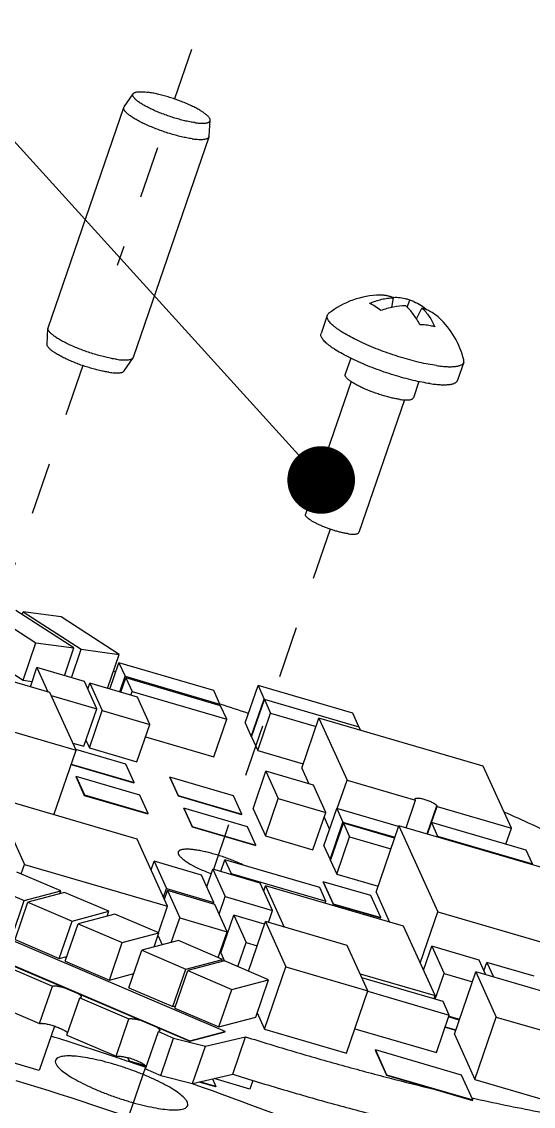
# Model space of a CAD drawing. Header units: millimetres. Extents: x 0 to 420, y 0 to 297.
# Drawn here: x 88.06 to 110.75, y 98.46 to 146.55 of the extents above; entities that cross this region are included whole.
import ezdxf

# ---------------------------------------------------------------- set-up
doc = ezdxf.new("R2010")
doc.units = ezdxf.units.MM
doc.header["$LTSCALE"] = 23.1
doc.linetypes.add('DASHED', pattern=[0.2, 0.1, -0.1])
doc.layers.get('0').update_dxf_attribs({"linetype": 'CONTINUOUS'})
doc.layers.add('3_ALL_AXES', color=7, linetype='CONTINUOUS')
doc.layers.add('7_ALL_FEATURES', color=7, linetype='CONTINUOUS')
doc.styles.get("Standard").update_dxf_attribs({"font": 'txt', "width": 0.8})
doc.dimstyles.get("Standard").update_dxf_attribs({"dimtxt": 3, "dimasz": 3, "dimexe": 2, "dimexo": 2, "dimtad": 1, "dimdsep": 46, "dimtxsty": 'STANDARD', "dimblk": '_FILLED', "dimblk1": '_FILLED', "dimblk2": '_FILLED', "dimcen": 0.09, "dimadec": 0, "dimazin": 0, "dimtol": 1, "dimtp": 0.01, "dimtm": 0.01, "dimtfac": 1, "dimtofl": 0, "dimtmove": 0, "dimatfit": 3, "dimldrblk": '_FILLED', "dimfxl": 1, "dimtolj": 1, "dimarcsym": 0})

# ---------------------------------------------------------------- blocks, each defined once
blk = doc.blocks.new('_FILLED')
at = {"color": 0, "linetype": 'BYBLOCK'}
blk.add_solid([(0, 0), (-1, 0.167), (-1, -0.167)], dxfattribs=at)

msp = doc.modelspace()

# ---------------------------------------------------------------- linework, layer by layer
at = {"color": 4, "linetype": 'DASHED'}
for p, q in [((100.081, 158.431), (92.29, 135.738)), ((90.767, 131.301), (76.27, 89.075)), ((101.735, 124.049), (96.556, 108.963)), ((93.561, 100.239), (88.172, 84.543))]:
    msp.add_line(p, q, dxfattribs=at)
at = {"color": 7, "linetype": 'CONTINUOUS'}
for p, q in [((92.596, 142.776), (92.994, 143.359)), ((89.227, 132.974), (92.584, 142.752)), ((92.584, 142.752), (92.596, 142.776)), ((96.372, 141.48), (96.416, 142.184)), ((93.01, 131.675), (96.367, 141.453)), ((104.469, 133.884), (104.55, 134.308)), ((105.158, 133.889), (105.27, 134.206)), ((105.564, 133.376), (105.809, 133.854)), ((101.606, 133.527), (101.332, 132.728)), ((89.178, 132.243), (89.221, 132.947)), ((92.6, 131.068), (92.998, 131.651)), ((92.998, 131.651), (93.01, 131.675)), ((102.647, 131.632), (102.402, 130.917)), ((107.659, 131.449), (107.385, 130.65)), ((102.662, 130.596), (100.642, 124.715)), ((105.673, 130.592), (105.428, 129.878)), ((105.026, 129.783), (103.007, 123.903)), ((89.301, 116.809), (77.074, 120.389)), ((86.112, 120.676), (88.689, 119.013)), ((90.373, 118.783), (87.796, 120.446)), ((88.075, 120.265), (88.117, 120.386)), ((88.117, 120.386), (90.694, 118.723)), ((89.8, 120.156), (88.117, 120.386)), ((92.377, 118.493), (89.8, 120.156)), ((88.119, 117.353), (88.689, 119.013)), ((88.689, 119.013), (90.373, 118.783)), ((89.95, 117.55), (90.373, 118.783)), ((90.26, 117.459), (90.694, 118.723)), ((90.694, 118.723), (92.377, 118.493)), ((91.862, 116.99), (92.377, 118.493)), ((87.363, 117.841), (88.119, 117.353)), ((88.441, 117.061), (88.731, 117.907)), ((90.834, 117.291), (88.731, 117.907)), ((88.731, 117.907), (89.218, 116.834)), ((91.968, 116.959), (92.369, 118.128)), ((96.574, 116.898), (92.369, 118.128)), ((92.369, 118.128), (92.643, 117.524)), ((78.237, 117.823), (90.464, 114.243)), ((92.224, 117.706), (92.118, 117.736)), ((92.405, 116.831), (92.643, 117.524)), ((92.457, 116.816), (92.676, 117.452)), ((92.643, 117.524), (96.848, 116.293)), ((96.88, 116.221), (92.676, 117.452)), ((92.676, 117.452), (92.95, 116.847)), ((88.119, 117.353), (88.522, 117.298)), ((91.382, 116.082), (90.834, 117.291)), ((90.99, 116.947), (91.083, 117.218)), ((93.185, 116.603), (91.083, 117.218)), ((91.083, 117.218), (91.631, 116.009)), ((96.848, 116.293), (96.574, 116.898)), ((97.966, 115.461), (98.536, 117.121)), ((102.741, 115.89), (98.536, 117.121)), ((98.536, 117.121), (98.81, 116.516)), ((90.464, 114.243), (89.301, 116.809)), ((89.363, 116.673), (91.382, 116.082)), ((92.895, 116.688), (92.95, 116.847)), ((92.95, 116.847), (97.155, 115.616)), ((93.733, 115.393), (93.185, 116.603)), ((98.24, 114.856), (98.81, 116.516)), ((98.248, 114.838), (98.818, 116.499)), ((98.81, 116.516), (103.015, 115.285)), ((103.023, 115.268), (98.818, 116.499)), ((98.818, 116.499), (99.092, 115.894)), ((90.812, 114.421), (91.382, 116.082)), ((91.061, 114.348), (91.631, 116.009)), ((91.631, 116.009), (93.733, 115.393)), ((96.829, 116.236), (96.848, 116.293)), ((97.155, 115.616), (96.88, 116.221)), ((96.584, 113.956), (97.155, 115.616)), ((97.966, 115.461), (98.24, 114.856)), ((98.522, 114.234), (99.092, 115.894)), ((99.092, 115.894), (101.112, 115.303)), ((100.479, 113.456), (101.239, 115.67)), ((108.527, 113.536), (101.239, 115.67)), ((101.239, 115.67), (102.485, 112.921)), ((103.015, 115.285), (102.741, 115.89)), ((93.163, 113.733), (93.733, 115.393)), ((103.01, 115.272), (103.015, 115.285)), ((103.086, 115.129), (103.023, 115.268)), ((90.318, 114.566), (90.812, 114.421)), ((90.905, 114.693), (91.061, 114.348)), ((93.545, 114.846), (96.584, 113.956)), ((98.24, 114.856), (98.253, 114.852)), ((98.248, 114.838), (98.522, 114.234)), ((89.482, 111.383), (90.464, 114.243)), ((92.67, 113.623), (90.451, 114.273)), ((91.061, 114.348), (93.163, 113.733)), ((98.522, 114.234), (100.542, 113.642)), ((90.246, 113.609), (93.032, 112.793)), ((90.253, 113.627), (93.038, 112.812)), ((93.038, 112.812), (92.67, 113.623)), ((109.773, 110.787), (108.527, 113.536)), ((90.465, 113.057), (90.472, 113.075)), ((90.465, 113.057), (90.833, 112.245)), ((93.293, 112.249), (90.472, 113.075)), ((90.472, 113.075), (90.839, 112.263)), ((94.62, 113.032), (94.627, 113.051)), ((94.62, 113.032), (94.988, 112.221)), ((97.448, 112.225), (94.627, 113.051)), ((94.627, 113.051), (94.995, 112.239)), ((98.319, 111.654), (98.889, 113.314)), ((100.991, 112.699), (98.889, 113.314)), ((98.889, 113.314), (99.437, 112.104)), ((100.479, 113.456), (100.796, 112.756)), ((93.032, 112.793), (93.038, 112.812)), ((101.54, 111.489), (100.991, 112.699)), ((102.051, 111.657), (102.485, 112.921)), ((102.485, 112.921), (105.525, 112.031)), ((93.178, 110.301), (86.827, 112.16)), ((86.827, 112.16), (88.176, 109.183)), ((90.833, 112.245), (90.839, 112.263)), ((90.833, 112.245), (93.655, 111.419)), ((90.839, 112.263), (93.661, 111.437)), ((93.661, 111.437), (93.293, 112.249)), ((94.988, 112.221), (94.995, 112.239)), ((94.988, 112.221), (97.81, 111.395)), ((94.995, 112.239), (97.816, 111.413)), ((97.816, 111.413), (97.448, 112.225)), ((98.867, 110.444), (99.437, 112.104)), ((99.437, 112.104), (101.54, 111.489)), ((95.243, 111.658), (95.25, 111.676)), ((95.243, 111.658), (95.611, 110.846)), ((98.071, 110.85), (95.25, 111.676)), ((95.25, 111.676), (95.617, 110.865)), ((98.319, 111.654), (98.867, 110.444)), ((101.459, 110.003), (102.03, 111.663)), ((104.772, 110.86), (102.03, 111.663)), ((102.03, 111.663), (102.304, 111.058)), ((105.105, 110.807), (105.525, 112.031)), ((105.525, 112.031), (105.51, 112.065)), ((106.036, 110.534), (106.465, 111.785)), ((106.237, 111.041), (106.481, 111.751)), ((106.465, 111.785), (106.481, 111.751)), ((106.481, 111.751), (109.773, 110.787)), ((93.655, 111.419), (93.661, 111.437)), ((97.81, 111.395), (97.816, 111.413)), ((100.97, 109.829), (101.54, 111.489)), ((101.467, 111.276), (101.711, 110.736)), ((97.086, 101.779), (75.952, 110.797)), ((95.611, 110.846), (95.617, 110.865)), ((95.611, 110.846), (98.433, 110.02)), ((95.617, 110.865), (98.439, 110.039)), ((98.439, 110.039), (98.071, 110.85)), ((101.734, 109.398), (102.304, 111.058)), ((101.754, 109.353), (102.324, 111.014)), ((102.304, 111.058), (104.609, 110.383)), ((104.597, 110.348), (102.324, 111.014)), ((102.324, 111.014), (102.598, 110.409)), ((103.773, 107.948), (104.786, 110.9)), ((114.557, 108.04), (104.786, 110.9)), ((104.786, 110.9), (106.515, 107.084)), ((106.049, 110.53), (106.225, 111.045)), ((110.43, 109.814), (106.225, 111.045)), ((106.225, 111.045), (106.5, 110.44)), ((109.529, 110.078), (109.773, 110.787)), ((74.377, 110.362), (95.512, 101.344)), ((74.383, 110.381), (95.518, 101.362)), ((94.527, 107.324), (93.178, 110.301)), ((98.867, 110.444), (100.97, 109.829)), ((102.028, 108.748), (102.598, 110.409)), ((102.598, 110.409), (104.433, 109.872)), ((106.486, 110.402), (106.5, 110.44)), ((106.5, 110.44), (110.704, 109.209)), ((98.433, 110.02), (98.439, 110.039)), ((101.459, 110.003), (101.734, 109.398)), ((110.704, 109.209), (110.43, 109.814)), ((88.031, 108.76), (88.176, 109.183)), ((88.176, 109.183), (94.527, 107.324)), ((93.796, 108.938), (93.927, 109.322)), ((96.03, 108.706), (93.927, 109.322)), ((93.927, 109.322), (94.476, 108.112)), ((96.888, 108.866), (97.066, 109.385)), ((101.271, 108.154), (97.066, 109.385)), ((97.066, 109.385), (97.34, 108.78)), ((101.734, 109.398), (101.766, 109.388)), ((101.754, 109.353), (102.028, 108.748)), ((110.691, 109.171), (110.704, 109.209)), ((89.794, 108.007), (87.837, 108.842)), ((96.578, 107.497), (96.03, 108.706)), ((96.266, 108.186), (96.535, 108.969)), ((98.637, 108.354), (96.535, 108.969)), ((96.535, 108.969), (97.083, 107.76)), ((97.326, 108.738), (97.34, 108.78)), ((97.34, 108.78), (101.545, 107.549)), ((102.028, 108.748), (103.863, 108.211)), ((86.209, 108.41), (88.167, 107.575)), ((99.185, 107.144), (98.637, 108.354)), ((98.792, 108.011), (98.87, 108.238)), ((104.989, 106.447), (98.87, 108.238)), ((98.87, 108.238), (99.702, 106.403)), ((101.426, 108.397), (101.433, 108.416)), ((101.426, 108.397), (101.868, 107.422)), ((103.535, 107.8), (101.433, 108.416)), ((101.433, 108.416), (101.875, 107.441)), ((88.167, 107.575), (89.794, 108.007)), ((89.959, 107.94), (88.331, 107.507)), ((89.752, 107.885), (89.794, 108.007)), ((91.917, 107.104), (89.959, 107.94)), ((94.344, 107.728), (94.476, 108.112)), ((94.384, 107.639), (94.516, 108.023)), ((94.476, 108.112), (96.578, 107.497)), ((96.618, 107.408), (94.516, 108.023)), ((94.516, 108.023), (95.064, 106.814)), ((96.814, 106.977), (97.083, 107.76)), ((97.083, 107.76), (99.185, 107.144)), ((101.545, 107.549), (101.271, 108.154)), ((103.977, 106.825), (103.535, 107.8)), ((103.773, 107.948), (104.371, 106.628)), ((87.597, 105.915), (88.167, 107.575)), ((87.761, 105.847), (88.331, 107.507)), ((88.331, 107.507), (90.289, 106.672)), ((94.126, 106.155), (94.527, 107.324)), ((96.554, 107.427), (96.578, 107.497)), ((97.167, 106.198), (96.618, 107.408)), ((101.516, 107.464), (101.545, 107.549)), ((101.868, 107.422), (101.875, 107.441)), ((101.868, 107.422), (103.971, 106.807)), ((101.875, 107.441), (103.977, 106.825)), ((90.289, 106.672), (91.917, 107.104)), ((92.188, 106.982), (90.56, 106.55)), ((91.843, 106.891), (91.917, 107.104)), ((94.145, 106.147), (92.188, 106.982)), ((94.689, 105.721), (95.064, 106.814)), ((95.064, 106.814), (97.167, 106.198)), ((96.89, 105.266), (97.46, 106.927)), ((98.825, 106.527), (97.46, 106.927)), ((97.46, 106.927), (98.009, 105.717)), ((99.001, 106.608), (99.185, 107.144)), ((103.971, 106.807), (103.977, 106.825)), ((105.733, 104.805), (106.515, 107.084)), ((106.515, 107.084), (116.287, 104.224)), ((89.719, 105.012), (90.289, 106.672)), ((89.99, 104.89), (90.56, 106.55)), ((90.56, 106.55), (92.518, 105.715)), ((98.111, 104.448), (98.866, 106.648)), ((102.497, 105.584), (98.866, 106.648)), ((98.866, 106.648), (99.776, 104.641)), ((106.387, 103.363), (104.989, 106.447)), ((87.761, 105.847), (89.719, 105.012)), ((92.518, 105.715), (94.145, 106.147)), ((93.93, 105.52), (94.145, 106.147)), ((94.102, 106.019), (94.285, 105.614)), ((96.773, 105.051), (97.167, 106.198)), ((97.076, 105.934), (97.116, 105.923)), ((91.948, 104.054), (92.518, 105.715)), ((92.807, 103.713), (93.378, 105.373)), ((95.005, 105.805), (93.378, 105.373)), ((93.378, 105.373), (95.335, 104.538)), ((96.963, 104.97), (95.005, 105.805)), ((97.642, 104.648), (98.009, 105.717)), ((98.009, 105.717), (98.497, 105.574)), ((103.407, 103.578), (102.497, 105.584)), ((105.876, 104.49), (106.241, 105.553)), ((108.343, 104.938), (106.241, 105.553)), ((106.241, 105.553), (106.789, 104.344)), ((89.719, 105.012), (90.063, 105.103)), ((89.99, 104.89), (91.948, 104.054)), ((95.335, 104.538), (96.963, 104.97)), ((97.046, 104.903), (95.418, 104.471)), ((96.89, 105.266), (97.057, 104.898)), ((96.929, 104.872), (96.963, 104.97)), ((99.003, 104.067), (97.046, 104.903)), ((108.636, 104.292), (108.343, 104.938)), ((86.99, 104.824), (89.419, 103.784)), ((94.765, 102.877), (95.335, 104.538)), ((94.848, 102.81), (95.418, 104.471)), ((95.418, 104.471), (97.376, 103.635)), ((98.825, 101.873), (99.776, 104.641)), ((99.776, 104.641), (103.407, 103.578)), ((107.246, 101.653), (108.196, 104.421)), ((111.827, 103.358), (108.196, 104.421)), ((108.196, 104.421), (109.106, 102.414)), ((108.558, 104.464), (108.686, 104.837)), ((110.788, 104.222), (108.686, 104.837)), ((108.686, 104.837), (108.979, 104.192)), ((91.948, 104.054), (93.023, 104.34)), ((97.376, 103.635), (99.003, 104.067)), ((98.433, 102.407), (99.003, 104.067)), ((103.063, 104.335), (106.387, 103.363)), ((106.742, 103.102), (103.145, 104.155)), ((106.397, 103.203), (106.789, 104.344)), ((106.789, 104.344), (108.044, 103.976)), ((88.848, 102.124), (89.419, 103.784)), ((92.807, 103.713), (94.765, 102.877)), ((96.806, 101.975), (97.376, 103.635)), ((102.457, 100.81), (103.407, 103.578)), ((103.4, 103.556), (107.016, 102.498)), ((86.419, 103.163), (88.848, 102.124)), ((90.063, 101.604), (90.633, 103.264)), ((90.633, 103.264), (92.809, 102.334)), ((106.338, 103.221), (106.387, 103.363)), ((107.016, 102.498), (106.742, 103.102)), ((88.832, 100.046), (80.327, 102.536)), ((94.765, 102.877), (94.882, 102.908)), ((94.848, 102.81), (96.806, 101.975)), ((98.498, 102.596), (98.825, 101.873)), ((106.446, 100.837), (107.016, 102.498)), ((107.001, 102.454), (107.473, 102.316)), ((89.508, 102.015), (88.832, 100.046)), ((92.239, 100.674), (92.809, 102.334)), ((96.806, 101.975), (98.433, 102.407)), ((106.84, 101.986), (107.313, 101.848)), ((107.462, 102.281), (106.989, 102.42)), ((108.156, 99.647), (109.106, 102.414)), ((109.106, 102.414), (112.737, 101.351)), ((90.063, 101.604), (92.239, 100.674)), ((93.553, 100.113), (94.123, 101.774)), ((94.123, 101.774), (94.795, 101.482)), ((95.512, 101.344), (97.08, 101.76)), ((95.518, 101.362), (97.086, 101.779)), ((96.201, 101.126), (97.987, 101.538)), ((97.08, 101.76), (97.086, 101.779)), ((97.417, 99.877), (97.987, 101.538)), ((98.825, 101.873), (102.457, 100.81)), ((102.829, 101.896), (106.446, 100.837)), ((106.834, 101.968), (107.306, 101.829)), ((107.246, 101.653), (108.156, 99.647)), ((94.225, 99.822), (94.795, 101.482)), ((94.795, 101.482), (96.201, 101.126)), ((95.512, 101.344), (95.518, 101.362)), ((95.631, 99.465), (96.201, 101.126)), ((92.836, 100.436), (92.757, 100.61)), ((92.842, 100.454), (92.774, 100.605)), ((103.735, 100.938), (103.741, 100.957)), ((103.735, 100.938), (104.233, 99.839)), ((107.563, 99.838), (103.741, 100.957)), ((103.741, 100.957), (104.239, 99.857)), ((92.842, 100.454), (92.836, 100.436)), ((93.581, 100.218), (92.836, 100.436)), ((93.554, 100.246), (92.842, 100.454)), ((93.553, 100.113), (94.225, 99.822)), ((94.225, 99.822), (95.631, 99.465)), ((95.631, 99.465), (97.417, 99.877)), ((96.513, 99.669), (96.665, 99.335)), ((98.174, 99.22), (96.585, 99.685)), ((98.305, 99.602), (98.174, 99.22)), ((104.233, 99.839), (104.239, 99.857)), ((104.233, 99.839), (108.055, 98.72)), ((104.239, 99.857), (108.062, 98.738)), ((108.062, 98.738), (107.563, 99.838)), ((108.156, 99.647), (111.787, 98.584)), ((96.658, 99.317), (95.922, 99.532)), ((96.665, 99.335), (95.961, 99.541)), ((96.665, 99.335), (96.658, 99.317)), ((108.055, 98.72), (108.062, 98.738))]:
    msp.add_line(p, q, dxfattribs=at)
for centre, radius, start, end in [((104.008, 130.67), 3.759, 90.9402, 128.5184), ((104.636, 132.538), 1.793, 92.8138, 94.1421), ((104.641, 132.684), 1.647, 67.5418, 72.5637), ((104.627, 132.164), 2.141, 67.5109, 72.532), ((105.273, 132.022), 1.907, 46.9919, 62.8537), ((104.008, 130.67), 3.759, 13.5857, 46.9566), ((53.468, -17.144), 140.311, 71.44874, 71.99102), ((65.328, 11.437), 109.36, 64.78525, 66.20536), ((91.938, 97.643), 3.077, 74.2478, 74.5734), ((93.428, 100.091), 0.199, 37.0537, 39.6336)]:
    msp.add_arc(centre, radius, start, end, dxfattribs=at)
for points, knots in [([(95.727, 142.076), (95.656, 142.086), (95.508, 142.112), (95.279, 142.161), (95.038, 142.223), (94.79, 142.296), (94.539, 142.378), (94.292, 142.469), (94.054, 142.565), (93.829, 142.665), (93.622, 142.766), (93.439, 142.867), (93.304, 142.952), (93.21, 143.019), (93.151, 143.065), (93.1, 143.11), (93.058, 143.152), (93.024, 143.193), (92.999, 143.231), (92.983, 143.267), (92.976, 143.301), (92.979, 143.333), (92.988, 143.351), (92.994, 143.359)], [0, 0, 0, 0, 0.068562, 0.143467, 0.223195, 0.306161, 0.390665, 0.474979, 0.557379, 0.636186, 0.709815, 0.776818, 0.835933, 0.862212, 0.886168, 0.907736, 0.926882, 0.943629, 0.958067, 0.970404, 0.981033, 0.9906, 1, 1, 1, 1]), ([(92.994, 143.359), (93.002, 143.371), (93.02, 143.387), (93.048, 143.404), (93.074, 143.415), (93.104, 143.425), (93.151, 143.436), (93.22, 143.445), (93.314, 143.449), (93.421, 143.447), (93.54, 143.437), (93.623, 143.427), (93.667, 143.421)], [0, 0, 0, 0, 0.063201, 0.099797, 0.140493, 0.185686, 0.235631, 0.350188, 0.484548, 0.63832, 0.810648, 1, 1, 1, 1]), ([(96.416, 142.184), (96.417, 142.194), (96.414, 142.216), (96.403, 142.249), (96.384, 142.284), (96.356, 142.322), (96.32, 142.361), (96.277, 142.402), (96.226, 142.445), (96.145, 142.507), (96.026, 142.586), (95.864, 142.681), (95.679, 142.778), (95.475, 142.874), (95.256, 142.967), (95.026, 143.057), (94.79, 143.141), (94.552, 143.217), (94.317, 143.285), (94.09, 143.342), (93.874, 143.388), (93.734, 143.411), (93.667, 143.421)], [0, 0, 0, 0, 0.009772, 0.020902, 0.033815, 0.048761, 0.065861, 0.08517, 0.106685, 0.130366, 0.183944, 0.245158, 0.313006, 0.386312, 0.463763, 0.543949, 0.625398, 0.706611, 0.786094, 0.862384, 0.934126, 1, 1, 1, 1]), ([(95.612, 141.361), (95.536, 141.372), (95.377, 141.399), (95.132, 141.451), (94.873, 141.517), (94.606, 141.594), (94.337, 141.682), (94.07, 141.778), (93.812, 141.881), (93.567, 141.987), (93.34, 142.097), (93.137, 142.206), (92.985, 142.297), (92.878, 142.37), (92.809, 142.421), (92.749, 142.47), (92.697, 142.517), (92.654, 142.562), (92.621, 142.605), (92.596, 142.646), (92.582, 142.684), (92.577, 142.72), (92.58, 142.742), (92.584, 142.752)], [0, 0, 0, 0, 0.067228, 0.140555, 0.218574, 0.299812, 0.382691, 0.465604, 0.546938, 0.625122, 0.698658, 0.766164, 0.826417, 0.853502, 0.878419, 0.901085, 0.921452, 0.939504, 0.955277, 0.968884, 0.980556, 0.990709, 1, 1, 1, 1]), ([(95.727, 142.076), (95.777, 142.069), (95.872, 142.058), (96.006, 142.049), (96.124, 142.048), (96.21, 142.056), (96.269, 142.067), (96.306, 142.077), (96.338, 142.089), (96.365, 142.104), (96.386, 142.121), (96.402, 142.14), (96.413, 142.161), (96.415, 142.176), (96.416, 142.184)], [0, 0, 0, 0, 0.202629, 0.383777, 0.541485, 0.674773, 0.73223, 0.783669, 0.829353, 0.869771, 0.905687, 0.938255, 0.969066, 1, 1, 1, 1]), ([(95.612, 141.361), (95.664, 141.354), (95.762, 141.342), (95.902, 141.331), (96.026, 141.33), (96.133, 141.336), (96.21, 141.35), (96.261, 141.365), (96.293, 141.379), (96.32, 141.394), (96.341, 141.412), (96.357, 141.431), (96.364, 141.446), (96.367, 141.453)], [0, 0, 0, 0, 0.196265, 0.373286, 0.529362, 0.663562, 0.775601, 0.823536, 0.866389, 0.904609, 0.938885, 0.970233, 1, 1, 1, 1]), ([(96.367, 141.453), (96.368, 141.456), (96.37, 141.464), (96.372, 141.473), (96.372, 141.48)], [0, 0, 0, 0, 0.247529, 1, 1, 1, 1]), ([(103.485, 134.064), (103.657, 134.139), (103.922, 134.229), (104.283, 134.293), (104.461, 134.306), (104.55, 134.308)], [0, 0, 0, 0, 0.511996, 0.758805, 1, 1, 1, 1]), ([(104.55, 134.308), (104.501, 134.328), (104.403, 134.364), (104.252, 134.403), (104.1, 134.425), (103.998, 134.428), (103.947, 134.428)], [0, 0, 0, 0, 0.255013, 0.505606, 0.753372, 1, 1, 1, 1]), ([(104.548, 134.329), (104.648, 134.334), (104.846, 134.327), (105.041, 134.285), (105.134, 134.255)], [0, 0, 0, 0, 0.503514, 1, 1, 1, 1]), ([(103.98, 133.741), (103.901, 133.807), (103.743, 133.926), (103.571, 134.024), (103.485, 134.064)], [0, 0, 0, 0, 0.520474, 1, 1, 1, 1]), ([(105.089, 133.956), (104.906, 133.955), (104.527, 133.914), (104.162, 133.809), (103.98, 133.741)], [0, 0, 0, 0, 0.484911, 1, 1, 1, 1]), ([(105.713, 133.117), (105.629, 133.279), (105.446, 133.579), (105.213, 133.843), (105.089, 133.956)], [0, 0, 0, 0, 0.521493, 1, 1, 1, 1]), ([(105.446, 134.142), (105.555, 134.097), (105.766, 133.988), (105.957, 133.846), (106.046, 133.767)], [0, 0, 0, 0, 0.497813, 1, 1, 1, 1]), ([(106.143, 133.719), (106.117, 133.732), (106.008, 133.785), (105.896, 133.828), (105.809, 133.854)], [0, 0, 0, 0, 0.247616, 1, 1, 1, 1]), ([(105.809, 133.854), (105.867, 133.8), (105.979, 133.682), (106.183, 133.413), (106.305, 133.184), (106.374, 133.024)], [0, 0, 0, 0, 0.236642, 0.481785, 1, 1, 1, 1]), ([(106.452, 131.301), (106.329, 131.319), (106.075, 131.362), (105.683, 131.446), (105.269, 131.551), (104.842, 131.675), (104.411, 131.815), (103.985, 131.969), (103.571, 132.133), (103.179, 132.304), (102.817, 132.478), (102.491, 132.653), (102.247, 132.8), (102.077, 132.915), (101.967, 132.997), (101.87, 133.075), (101.787, 133.151), (101.719, 133.223), (101.665, 133.292), (101.626, 133.357), (101.603, 133.418), (101.595, 133.475), (101.601, 133.511), (101.606, 133.527)], [0, 0, 0, 0, 0.067233, 0.140551, 0.218574, 0.299812, 0.382691, 0.465603, 0.546938, 0.625122, 0.698658, 0.766164, 0.826417, 0.853503, 0.878418, 0.901086, 0.921452, 0.939504, 0.955277, 0.968884, 0.980556, 0.990709, 1, 1, 1, 1]), ([(101.606, 133.527), (101.611, 133.543), (101.628, 133.574), (101.653, 133.599), (101.668, 133.61)], [0, 0, 0, 0, 0.478709, 1, 1, 1, 1]), ([(89.221, 132.947), (89.222, 132.95), (89.222, 132.959), (89.224, 132.968), (89.227, 132.974)], [0, 0, 0, 0, 0.25412, 1, 1, 1, 1]), ([(92.255, 131.583), (92.181, 131.593), (92.026, 131.619), (91.788, 131.67), (91.537, 131.733), (91.278, 131.807), (91.016, 131.892), (90.755, 131.984), (90.502, 132.083), (90.26, 132.186), (90.035, 132.292), (89.831, 132.399), (89.651, 132.504), (89.52, 132.591), (89.431, 132.659), (89.374, 132.707), (89.327, 132.752), (89.288, 132.795), (89.257, 132.837), (89.236, 132.876), (89.223, 132.912), (89.221, 132.936), (89.221, 132.947)], [0, 0, 0, 0, 0.065878, 0.137617, 0.21391, 0.293395, 0.374609, 0.456059, 0.536246, 0.613697, 0.687003, 0.754853, 0.816065, 0.869641, 0.893323, 0.914835, 0.934144, 0.951244, 0.966187, 0.9791, 0.990229, 1, 1, 1, 1]), ([(106.057, 133.089), (106.029, 133.093), (105.915, 133.107), (105.8, 133.115), (105.713, 133.117)], [0, 0, 0, 0, 0.24453, 1, 1, 1, 1]), ([(106.374, 133.024), (106.349, 133.031), (106.244, 133.058), (106.137, 133.077), (106.057, 133.089)], [0, 0, 0, 0, 0.244293, 1, 1, 1, 1]), ([(106.177, 130.502), (106.055, 130.519), (105.801, 130.562), (105.408, 130.646), (104.995, 130.751), (104.568, 130.875), (104.137, 131.015), (103.71, 131.169), (103.297, 131.333), (102.905, 131.504), (102.542, 131.679), (102.216, 131.853), (101.973, 132), (101.803, 132.116), (101.692, 132.197), (101.596, 132.276), (101.513, 132.352), (101.444, 132.424), (101.391, 132.493), (101.352, 132.558), (101.328, 132.619), (101.32, 132.676), (101.326, 132.712), (101.332, 132.728)], [0, 0, 0, 0, 0.067232, 0.140549, 0.218571, 0.299807, 0.382685, 0.465596, 0.54693, 0.625113, 0.698649, 0.766155, 0.826409, 0.853496, 0.878412, 0.90108, 0.921447, 0.939501, 0.955274, 0.968883, 0.980556, 0.990709, 1, 1, 1, 1]), ([(91.927, 131.007), (91.86, 131.016), (91.72, 131.04), (91.504, 131.086), (91.276, 131.143), (91.041, 131.21), (90.804, 131.286), (90.568, 131.37), (90.338, 131.46), (90.119, 131.554), (89.915, 131.65), (89.73, 131.746), (89.567, 131.841), (89.448, 131.92), (89.367, 131.982), (89.316, 132.025), (89.273, 132.066), (89.238, 132.106), (89.21, 132.143), (89.19, 132.178), (89.179, 132.211), (89.177, 132.233), (89.178, 132.243)], [0, 0, 0, 0, 0.065874, 0.137616, 0.213906, 0.293389, 0.374602, 0.456051, 0.536237, 0.613688, 0.686994, 0.754842, 0.816056, 0.869634, 0.893315, 0.91483, 0.934139, 0.951239, 0.966185, 0.979098, 0.990228, 1, 1, 1, 1]), ([(92.255, 131.583), (92.303, 131.576), (92.395, 131.565), (92.527, 131.554), (92.645, 131.551), (92.748, 131.556), (92.824, 131.566), (92.876, 131.578), (92.909, 131.589), (92.938, 131.602), (92.969, 131.62), (92.989, 131.638), (92.998, 131.651)], [0, 0, 0, 0, 0.189379, 0.361701, 0.51547, 0.649832, 0.764393, 0.81433, 0.859518, 0.900213, 0.936806, 1, 1, 1, 1]), ([(106.452, 131.301), (106.534, 131.29), (106.691, 131.271), (106.916, 131.254), (107.114, 131.251), (107.262, 131.26), (107.365, 131.276), (107.432, 131.29), (107.49, 131.308), (107.541, 131.329), (107.583, 131.354), (107.618, 131.382), (107.644, 131.414), (107.655, 131.437), (107.659, 131.449)], [0, 0, 0, 0, 0.196284, 0.373257, 0.52932, 0.663527, 0.722322, 0.775612, 0.823549, 0.866398, 0.904613, 0.93889, 0.970235, 1, 1, 1, 1]), ([(107.659, 131.449), (107.665, 131.465), (107.671, 131.5), (107.666, 131.535), (107.662, 131.552)], [0, 0, 0, 0, 0.478703, 1, 1, 1, 1]), ([(91.927, 131.007), (91.97, 131), (92.054, 130.99), (92.173, 130.981), (92.28, 130.978), (92.373, 130.982), (92.442, 130.991), (92.49, 131.002), (92.52, 131.012), (92.546, 131.024), (92.574, 131.04), (92.591, 131.056), (92.6, 131.068)], [0, 0, 0, 0, 0.189352, 0.36168, 0.515452, 0.649812, 0.764369, 0.814314, 0.859507, 0.900203, 0.936799, 1, 1, 1, 1]), ([(104.824, 129.804), (104.763, 129.812), (104.636, 129.834), (104.44, 129.876), (104.233, 129.929), (104.02, 129.99), (103.804, 130.061), (103.591, 130.137), (103.384, 130.219), (103.188, 130.305), (103.007, 130.392), (102.844, 130.479), (102.703, 130.565), (102.601, 130.636), (102.533, 130.691), (102.492, 130.729), (102.458, 130.765), (102.431, 130.799), (102.412, 130.832), (102.4, 130.862), (102.396, 130.891), (102.399, 130.909), (102.402, 130.917)], [0, 0, 0, 0, 0.067225, 0.140555, 0.218572, 0.299809, 0.382688, 0.465599, 0.546934, 0.625118, 0.698655, 0.766162, 0.826416, 0.878409, 0.901077, 0.921446, 0.939498, 0.955274, 0.968882, 0.980555, 0.990709, 1, 1, 1, 1]), ([(106.177, 130.502), (106.26, 130.49), (106.417, 130.471), (106.641, 130.455), (106.839, 130.452), (106.988, 130.461), (107.091, 130.476), (107.157, 130.491), (107.216, 130.509), (107.267, 130.53), (107.309, 130.555), (107.343, 130.583), (107.369, 130.614), (107.381, 130.638), (107.385, 130.65)], [0, 0, 0, 0, 0.196289, 0.373266, 0.52933, 0.663537, 0.722331, 0.77562, 0.823555, 0.866402, 0.904615, 0.93889, 0.970235, 1, 1, 1, 1]), ([(104.824, 129.804), (104.866, 129.798), (104.944, 129.788), (105.056, 129.78), (105.155, 129.779), (105.241, 129.784), (105.311, 129.796), (105.36, 129.813), (105.39, 129.83), (105.407, 129.844), (105.42, 129.86), (105.426, 129.872), (105.428, 129.878)], [0, 0, 0, 0, 0.196278, 0.373341, 0.529442, 0.663653, 0.775702, 0.866378, 0.904599, 0.938881, 0.97023, 1, 1, 1, 1]), ([(102.535, 123.845), (102.487, 123.852), (102.388, 123.869), (102.235, 123.902), (102.073, 123.943), (101.906, 123.991), (101.738, 124.046), (101.571, 124.106), (101.41, 124.17), (101.257, 124.237), (101.115, 124.305), (100.988, 124.373), (100.878, 124.44), (100.798, 124.495), (100.745, 124.538), (100.713, 124.568), (100.686, 124.596), (100.665, 124.623), (100.65, 124.648), (100.641, 124.672), (100.638, 124.694), (100.64, 124.708), (100.642, 124.715)], [0, 0, 0, 0, 0.067225, 0.140564, 0.218583, 0.299824, 0.382708, 0.465622, 0.54696, 0.625146, 0.698682, 0.766188, 0.826441, 0.878429, 0.901096, 0.92146, 0.939511, 0.955282, 0.968886, 0.980558, 0.990709, 1, 1, 1, 1]), ([(102.535, 123.845), (102.567, 123.841), (102.629, 123.833), (102.716, 123.827), (102.794, 123.826), (102.86, 123.83), (102.916, 123.839), (102.954, 123.852), (102.977, 123.866), (102.991, 123.877), (103.001, 123.889), (103.005, 123.898), (103.007, 123.903)], [0, 0, 0, 0, 0.196241, 0.373311, 0.529416, 0.663625, 0.775671, 0.866366, 0.90459, 0.938877, 0.970231, 1, 1, 1, 1]), ([(105.51, 112.065), (105.508, 112.068), (105.506, 112.073), (105.504, 112.081), (105.503, 112.088), (105.504, 112.093), (105.505, 112.095)], [0, 0, 0, 0, 0.292009, 0.549932, 0.782039, 1, 1, 1, 1]), ([(105.505, 112.095), (105.506, 112.096), (105.507, 112.1), (105.51, 112.104), (105.515, 112.108), (105.522, 112.113), (105.534, 112.118), (105.552, 112.123), (105.573, 112.125), (105.598, 112.126), (105.626, 112.125), (105.657, 112.123), (105.691, 112.119), (105.741, 112.112), (105.808, 112.098), (105.893, 112.077), (105.981, 112.05), (106.069, 112.02), (106.154, 111.986), (106.234, 111.951), (106.295, 111.921), (106.339, 111.896), (106.367, 111.878), (106.393, 111.861), (106.415, 111.844), (106.433, 111.829), (106.448, 111.814), (106.459, 111.8), (106.464, 111.79), (106.465, 111.785)], [0, 0, 0, 0, 0.004955, 0.010112, 0.015648, 0.021705, 0.035752, 0.052784, 0.073002, 0.096439, 0.123027, 0.152625, 0.185045, 0.220058, 0.296778, 0.380404, 0.46825, 0.55746, 0.645124, 0.728394, 0.804598, 0.839299, 0.871378, 0.900608, 0.926807, 0.949844, 0.969658, 0.9863, 1, 1, 1, 1]), ([(94.996, 109.733), (94.993, 109.726), (94.99, 109.711), (94.99, 109.686), (94.996, 109.66), (95.002, 109.643), (95.006, 109.635)], [0, 0, 0, 0, 0.224375, 0.459843, 0.715955, 1, 1, 1, 1]), ([(97.942, 109.128), (97.872, 109.163), (97.725, 109.231), (97.498, 109.328), (97.261, 109.42), (97.018, 109.507), (96.772, 109.587), (96.528, 109.659), (96.291, 109.721), (96.063, 109.772), (95.881, 109.806), (95.744, 109.827), (95.648, 109.839), (95.557, 109.848), (95.472, 109.854), (95.393, 109.856), (95.321, 109.856), (95.264, 109.852), (95.222, 109.848), (95.185, 109.842), (95.143, 109.834), (95.098, 109.821), (95.066, 109.806), (95.044, 109.793), (95.027, 109.779), (95.012, 109.764), (95.001, 109.747), (94.997, 109.738), (94.996, 109.733)], [0, 0, 0, 0, 0.076022, 0.155917, 0.238413, 0.322184, 0.40588, 0.488152, 0.567678, 0.643194, 0.713514, 0.746387, 0.777569, 0.80695, 0.834431, 0.859925, 0.883363, 0.904697, 0.914567, 0.923905, 0.940992, 0.956019, 0.969114, 0.975011, 0.980526, 0.990615, 0.995355, 1, 1, 1, 1]), ([(95.006, 109.635), (95.01, 109.627), (95.017, 109.613), (95.031, 109.591), (95.047, 109.569), (95.073, 109.537), (95.112, 109.495), (95.168, 109.445), (95.234, 109.392), (95.309, 109.338), (95.393, 109.282), (95.486, 109.225), (95.587, 109.167), (95.695, 109.109), (95.81, 109.05), (95.975, 108.971), (96.193, 108.874), (96.373, 108.803), (96.465, 108.767)], [0, 0, 0, 0, 0.013682, 0.028524, 0.044585, 0.061908, 0.100427, 0.144179, 0.193119, 0.247113, 0.305959, 0.369402, 0.437144, 0.508849, 0.584148, 0.662647, 0.827548, 1, 1, 1, 1]), ([(89.419, 103.784), (89.424, 103.786), (89.436, 103.789), (89.456, 103.793), (89.479, 103.795), (89.504, 103.796), (89.532, 103.795), (89.574, 103.793), (89.631, 103.787), (89.706, 103.775), (89.786, 103.759), (89.871, 103.738), (89.929, 103.722), (89.959, 103.713)], [0, 0, 0, 0, 0.032291, 0.069116, 0.110566, 0.15663, 0.207226, 0.262216, 0.384608, 0.52199, 0.672104, 0.832377, 1, 1, 1, 1]), ([(90.557, 103.458), (90.569, 103.45), (90.591, 103.436), (90.622, 103.413), (90.647, 103.391), (90.668, 103.371), (90.681, 103.354), (90.689, 103.341), (90.693, 103.332), (90.696, 103.324), (90.697, 103.316), (90.697, 103.308), (90.696, 103.304), (90.695, 103.301)], [0, 0, 0, 0, 0.193818, 0.367907, 0.521377, 0.653783, 0.765355, 0.813735, 0.857547, 0.897274, 0.933602, 0.967457, 1, 1, 1, 1]), ([(90.695, 103.301), (90.694, 103.299), (90.692, 103.295), (90.688, 103.289), (90.682, 103.283), (90.675, 103.278), (90.666, 103.274), (90.652, 103.269), (90.641, 103.266), (90.633, 103.264)], [0, 0, 0, 0, 0.094218, 0.192192, 0.297248, 0.412046, 0.538561, 0.678185, 1, 1, 1, 1]), ([(88.848, 102.124), (88.855, 102.126), (88.869, 102.129), (88.893, 102.133), (88.919, 102.135), (88.95, 102.135), (88.983, 102.134), (89.019, 102.131), (89.058, 102.127), (89.115, 102.118), (89.191, 102.104), (89.286, 102.082), (89.386, 102.054), (89.488, 102.022), (89.59, 101.986), (89.688, 101.948), (89.781, 101.908), (89.867, 101.866), (89.932, 101.831), (89.979, 101.803), (90.01, 101.783), (90.037, 101.763), (90.061, 101.744), (90.082, 101.726), (90.094, 101.714), (90.099, 101.708)], [0, 0, 0, 0, 0.015147, 0.0327, 0.0527, 0.075125, 0.099908, 0.126951, 0.156128, 0.187294, 0.254916, 0.328345, 0.405924, 0.485873, 0.56635, 0.645493, 0.721482, 0.792582, 0.857207, 0.886653, 0.913983, 0.939068, 0.961807, 0.982127, 1, 1, 1, 1]), ([(92.809, 102.334), (92.815, 102.336), (92.828, 102.339), (92.85, 102.341), (92.875, 102.343), (92.901, 102.344), (92.931, 102.343), (92.974, 102.34), (93.033, 102.333), (93.11, 102.321), (93.192, 102.304), (93.279, 102.284), (93.338, 102.267), (93.368, 102.259)], [0, 0, 0, 0, 0.034296, 0.072896, 0.115833, 0.163067, 0.214504, 0.270009, 0.392505, 0.528898, 0.677168, 0.83503, 1, 1, 1, 1]), ([(94.034, 101.974), (94.046, 101.966), (94.069, 101.951), (94.101, 101.927), (94.127, 101.904), (94.148, 101.883), (94.161, 101.865), (94.169, 101.852), (94.173, 101.843), (94.176, 101.834), (94.177, 101.826), (94.177, 101.818), (94.176, 101.813), (94.175, 101.81)], [0, 0, 0, 0, 0.193234, 0.366744, 0.519729, 0.651836, 0.763377, 0.811866, 0.85588, 0.895907, 0.932626, 0.966948, 1, 1, 1, 1]), ([(94.175, 101.81), (94.174, 101.808), (94.172, 101.804), (94.167, 101.797), (94.157, 101.788), (94.142, 101.78), (94.129, 101.776), (94.123, 101.774)], [0, 0, 0, 0, 0.099546, 0.202071, 0.425942, 0.688737, 1, 1, 1, 1]), ([(97.987, 101.538), (98.7, 101.314), (100.12, 100.881), (102.243, 100.272), (104.337, 99.711), (105.724, 99.365), (106.411, 99.201)], [0, 0, 0, 0, 0.256436, 0.509421, 0.757688, 1, 1, 1, 1]), ([(92.239, 100.674), (92.244, 100.675), (92.257, 100.678), (92.277, 100.681), (92.3, 100.682), (92.335, 100.683), (92.383, 100.681), (92.447, 100.675), (92.517, 100.665), (92.593, 100.65), (92.674, 100.632), (92.729, 100.617), (92.757, 100.61)], [0, 0, 0, 0, 0.034866, 0.073872, 0.117056, 0.164388, 0.271137, 0.393117, 0.528876, 0.676647, 0.83442, 1, 1, 1, 1]), ([(93.554, 100.246), (93.546, 100.253), (93.528, 100.269), (93.498, 100.291), (93.464, 100.314), (93.426, 100.338), (93.384, 100.362), (93.322, 100.395), (93.238, 100.436), (93.129, 100.484), (93.013, 100.528), (92.894, 100.569), (92.814, 100.594), (92.774, 100.605)], [0, 0, 0, 0, 0.03834, 0.08142, 0.12906, 0.181014, 0.236982, 0.296623, 0.425363, 0.563873, 0.70844, 0.855145, 1, 1, 1, 1]), ([(93.554, 100.246), (93.559, 100.241), (93.568, 100.232), (93.577, 100.222), (93.581, 100.218)], [0, 0, 0, 0, 0.525787, 1, 1, 1, 1]), ([(87.802, 99.603), (90.402, 98.814), (94.258, 97.524), (99.281, 95.608), (102.9, 94.107), (106.322, 92.562), (109.496, 90.998), (112.371, 89.438), (114.156, 88.36), (114.987, 87.822)], [0, 0, 0, 0, 0.274337, 0.410344, 0.54284, 0.669849, 0.7895, 0.900064, 1, 1, 1, 1]), ([(97.417, 99.877), (98.167, 99.642), (99.662, 99.187), (101.894, 98.55), (104.092, 97.966), (106.244, 97.438), (108.003, 97.043), (109.378, 96.758), (110.38, 96.563), (111.36, 96.383), (112.318, 96.22), (113.253, 96.073), (114.162, 95.944), (115.045, 95.831), (115.9, 95.735), (116.726, 95.657), (117.521, 95.596), (118.285, 95.553), (119.017, 95.527), (119.715, 95.518), (120.379, 95.528), (121.007, 95.555), (121.598, 95.599), (122.152, 95.661), (122.59, 95.728), (122.92, 95.791), (123.153, 95.842), (123.377, 95.897), (123.591, 95.956), (123.794, 96.02), (123.987, 96.088), (124.171, 96.16), (124.288, 96.212), (124.345, 96.238)], [0, 0, 0, 0, 0.085776, 0.170312, 0.25314, 0.333803, 0.41186, 0.449778, 0.486887, 0.523138, 0.558484, 0.592877, 0.626274, 0.658632, 0.689913, 0.720077, 0.749091, 0.776922, 0.803541, 0.828922, 0.853045, 0.875891, 0.897449, 0.917712, 0.936682, 0.945685, 0.954369, 0.962737, 0.970792, 0.97854, 0.985986, 0.993136, 1, 1, 1, 1]), ([(108.02, 98.83), (108.512, 98.72), (109.483, 98.512), (110.921, 98.226), (112.317, 97.974), (113.665, 97.755), (114.963, 97.571), (116.205, 97.421), (117.206, 97.325), (117.975, 97.266), (118.529, 97.231), (119.065, 97.205), (119.586, 97.189), (120.088, 97.181), (120.574, 97.182), (121.041, 97.193), (121.49, 97.212), (121.921, 97.24), (122.333, 97.278), (122.725, 97.324), (123.098, 97.379), (123.451, 97.443), (123.784, 97.516), (124.097, 97.597), (124.389, 97.688), (124.661, 97.787), (124.833, 97.86), (124.915, 97.899)], [0, 0, 0, 0, 0.088322, 0.174061, 0.256983, 0.336865, 0.413495, 0.486677, 0.556228, 0.58959, 0.621985, 0.653393, 0.6838, 0.713189, 0.741549, 0.768868, 0.795136, 0.820347, 0.844495, 0.867579, 0.8896, 0.910562, 0.930475, 0.949352, 0.967213, 0.984084, 1, 1, 1, 1])]:
    msp.add_open_spline(points, degree=3, knots=knots, dxfattribs=at)
at = {"layer": '3_ALL_AXES', "color": 7, "linetype": 'CONTINUOUS'}
for points, knots in [([(95.302, 98.787), (95.245, 98.852), (95.098, 98.984), (94.83, 99.173), (94.493, 99.373), (94.097, 99.577), (93.654, 99.78), (93.176, 99.974), (92.677, 100.154), (92.173, 100.315), (91.679, 100.452), (91.208, 100.561), (90.776, 100.639), (90.446, 100.678), (90.21, 100.69), (90.059, 100.69), (89.924, 100.68), (89.749, 100.654), (89.587, 100.593), (89.555, 100.499)], [0, 0, 0, 0, 0.041655, 0.094753, 0.158203, 0.230475, 0.30961, 0.393404, 0.479489, 0.56541, 0.648727, 0.72708, 0.798298, 0.860477, 0.887687, 0.912113, 0.933662, 0.952291, 1, 1, 1, 1]), ([(89.555, 100.499), (89.548, 100.479), (89.541, 100.417), (89.583, 100.309), (89.638, 100.237), (89.672, 100.198)], [0, 0, 0, 0, 0.191672, 0.537552, 1, 1, 1, 1]), ([(89.672, 100.198), (89.729, 100.133), (89.876, 100.001), (90.144, 99.812), (90.481, 99.612), (90.877, 99.408), (91.32, 99.205), (91.798, 99.011), (92.297, 98.831), (92.801, 98.67), (93.295, 98.533), (93.766, 98.424), (94.198, 98.346), (94.528, 98.307), (94.764, 98.295), (94.915, 98.296), (95.05, 98.305), (95.225, 98.332), (95.387, 98.393), (95.419, 98.486)], [0, 0, 0, 0, 0.041655, 0.094753, 0.158203, 0.230475, 0.30961, 0.393404, 0.479489, 0.56541, 0.648727, 0.72708, 0.798298, 0.860477, 0.887687, 0.912113, 0.933662, 0.952291, 1, 1, 1, 1]), ([(95.419, 98.486), (95.426, 98.506), (95.433, 98.568), (95.391, 98.676), (95.336, 98.748), (95.302, 98.787)], [0, 0, 0, 0, 0.191672, 0.537552, 1, 1, 1, 1])]:
    msp.add_open_spline(points, degree=3, knots=knots, dxfattribs=at)
at = {"layer": '7_ALL_FEATURES', "color": 7, "linetype": 'CONTINUOUS'}
for p, q in [((92.295, 100.606), (92.224, 100.63)), ((92.831, 100.425), (92.723, 100.462)), ((93.573, 100.172), (93.532, 100.186))]:
    msp.add_line(p, q, dxfattribs=at)
for centre, radius, start, end in [((30.644, -83), 193.68, 71.46116, 72.35733), ((30.421, -83.67), 194.386, 71.30644, 71.43957), ((30.315, -83.982), 194.715, 71.05463, 71.27265)]:
    msp.add_arc(centre, radius, start, end, dxfattribs=at)
msp.add_open_spline([(131.219, 78.34), (131.171, 78.674), (131.004, 79.188), (130.665, 79.852), (130.322, 80.395), (129.903, 80.958), (129.214, 81.767), (128.158, 82.817), (126.65, 84.096), (124.865, 85.431), (122.816, 86.812), (120.519, 88.227), (117.99, 89.666), (114.241, 91.652), (109.123, 94.099), (102.56, 96.885), (97.981, 98.615), (95.631, 99.452)], degree=3, knots=[0, 0, 0, 0, 0.023996, 0.037799, 0.052961, 0.069561, 0.087652, 0.128394, 0.175256, 0.228113, 0.286725, 0.35076, 0.419815, 0.493432, 0.652266, 0.822771, 1, 1, 1, 1], dxfattribs=at)

# ---------------------------------------------------------------- leaders
at = {"color": 2, "linetype": 'CONTINUOUS'}
msp.add_leader([(101.338, 126.23), (63.605, 167.844)], dimstyle='STANDARD', override={"dimtad": 0, "dimldrblk": 'DOT'}, dxfattribs=at)

doc.saveas('drawing.dxf')
